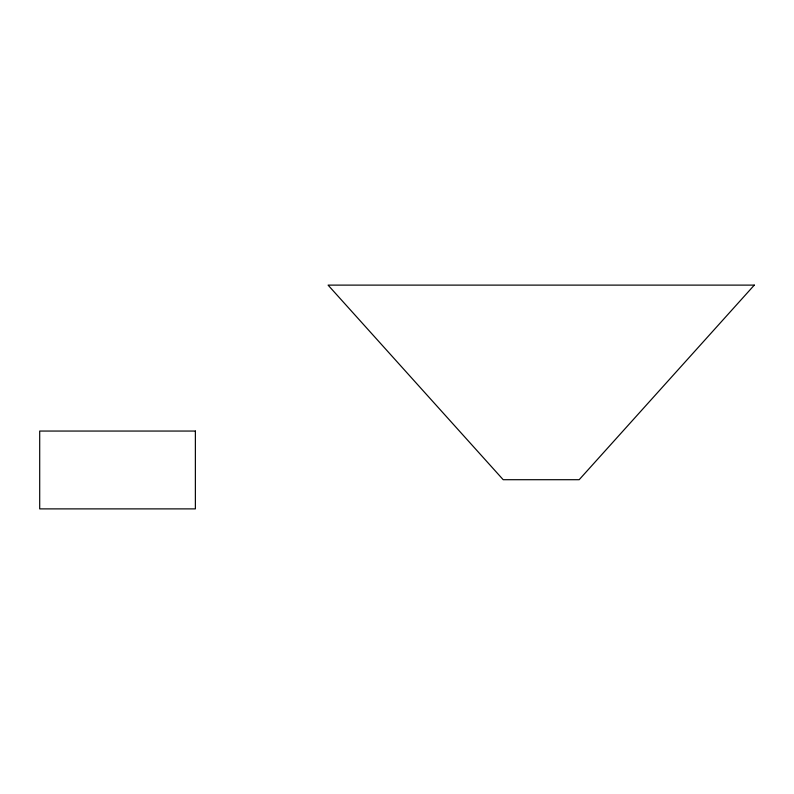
<?xml version="1.0" encoding="UTF-8"?>
<svg xmlns="http://www.w3.org/2000/svg" width="794" height="794" viewBox="0 0 794 794"><rect width="100%" height="100%" fill="white"/><g stroke="black" fill="none" stroke-linecap="round" stroke-linejoin="round"><path stroke-width="1.19" d="M754.3 285.115L579.173 479.705L503.198 479.705L328.071 285.115L754.3 285.115M195.374 431.053L39.7 431.053L39.7 508.885L195.374 508.885L195.374 431.053"/></g></svg>
